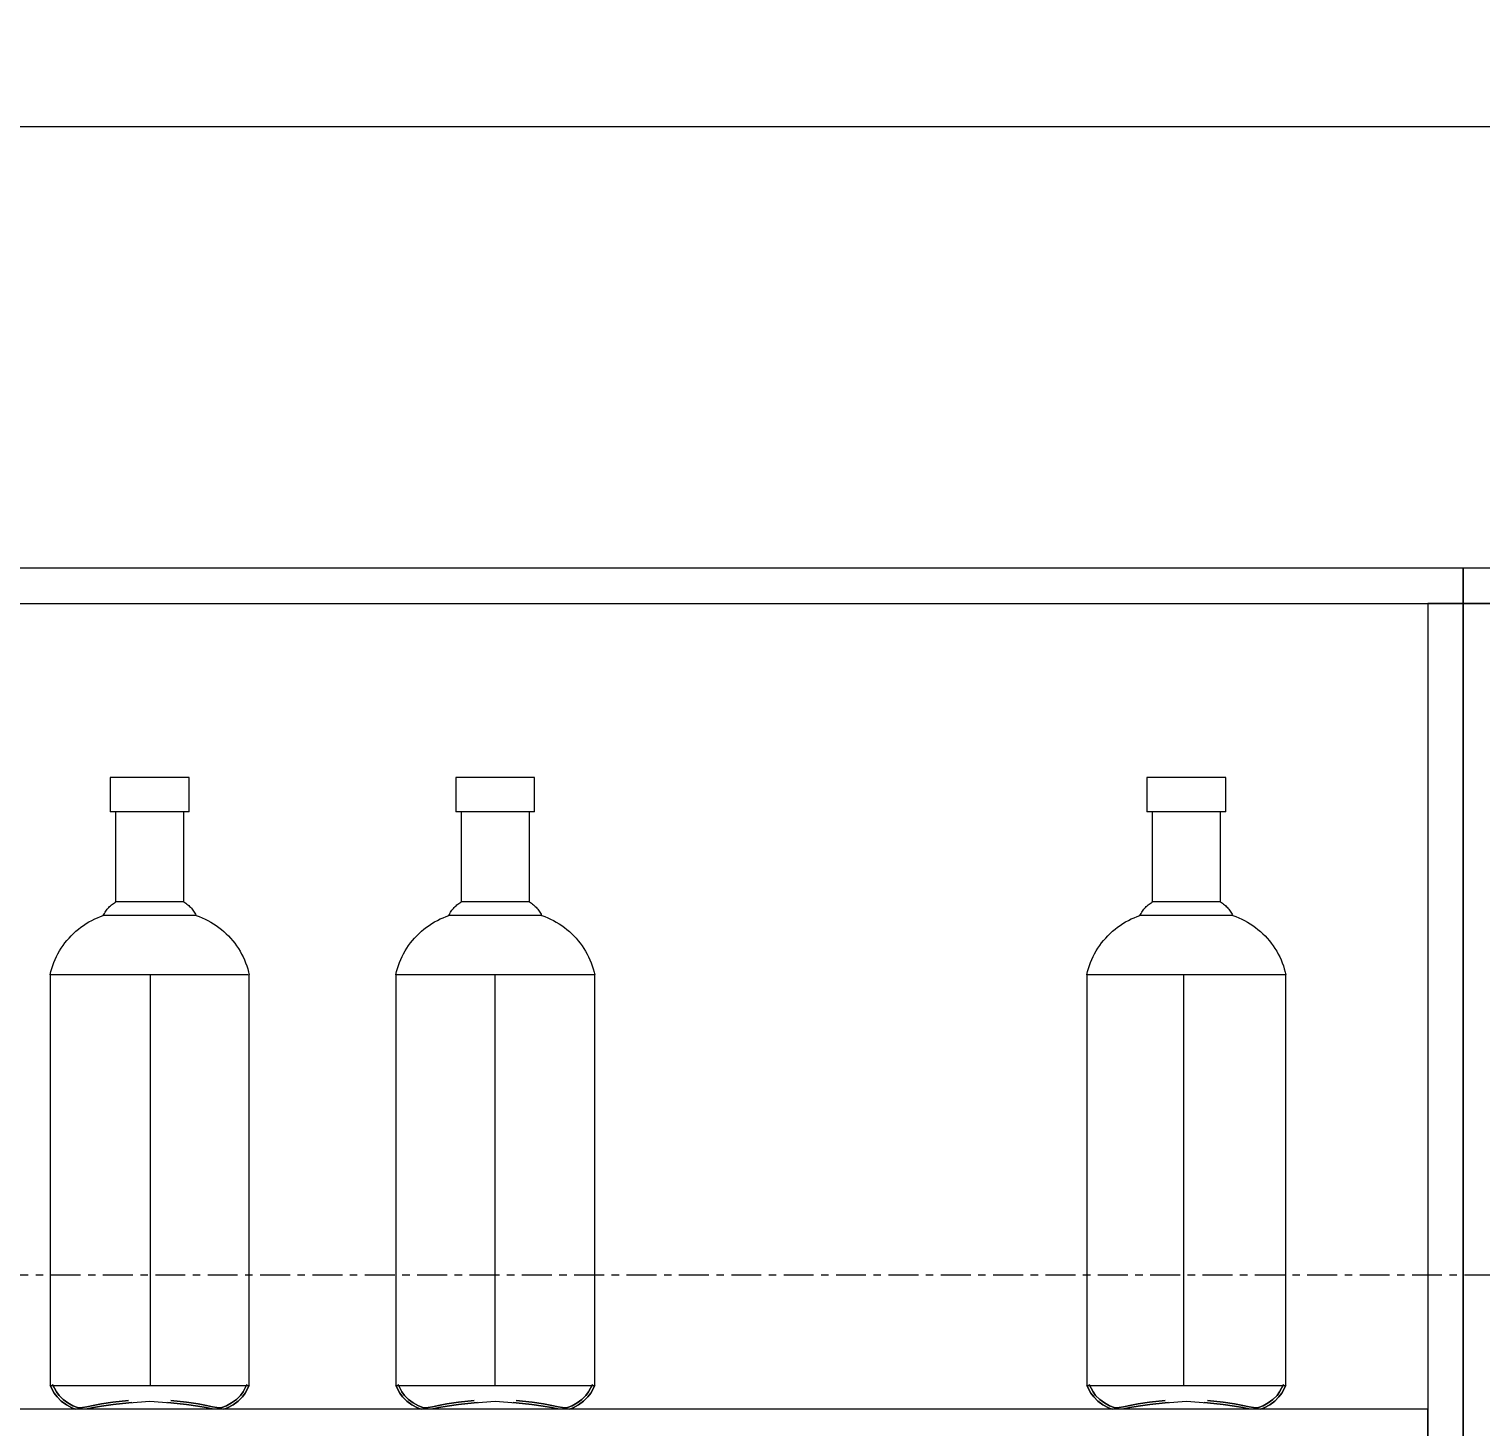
# Model space of a CAD drawing. Header units: inches. Extents: x 22 to 382261, y 22 to 371281.
# Drawn here: x 85182 to 85798, y 144966 to 145559 of the extents above; entities that cross this region are included whole.
import ezdxf

# ---------------------------------------------------------------- set-up
doc = ezdxf.new("R2010")
doc.units = ezdxf.units.IN
doc.header["$MEASUREMENT"] = 0
doc.linetypes.add('Grid Line 1_2_', pattern=[22.225, 12.7, -3.175, 3.175, -3.175])
for name, color, linetype, lineweight in [('A-ANNO-DIMS', 211, 'Continuous', 9), ('A-FLOR-LEVL', 51, 'Continuous', 9), ('I-FURN', 30, 'Continuous', 9)]:
    doc.layers.add(name, color=color, linetype=linetype, lineweight=lineweight)
doc.styles.add('Arial_B_2', font='arialbd.ttf', dxfattribs={"height": 270.833333})
doc.dimstyles.new('2_2', dxfattribs={"dimscale": 304.8, "dimtxt": 267.818092, "dimasz": 0.227865, "dimexe": 1.377953, "dimexo": 0.0625, "dimgap": 0.287073, "dimtad": 1, "dimdec": 0, "dimzin": 0, "dimdsep": 46, "dimtxsty": 'Arial_B_2', "dimblk1": 'OBLIQUE', "dimblk2": 'OBLIQUE', "dimsah": 1, "dimcen": 0.09, "dimdle": 0.574147, "dimazin": 0, "dimtfac": 1, "dimtdec": 4, "dimtix": 1, "dimtmove": 0, "dimatfit": 3, "dimfxl": 0.574147, "dimfxlon": 1, "dimtvp": 1, "dimtolj": 1, "dimtzin": 0, "dimlwd": 18, "dimlwe": 18, "dimarcsym": 2})

# ---------------------------------------------------------------- blocks, each defined once
blk = doc.blocks.new('M8 - M8-876421-Section B-B')
at = {"layer": 'I-FURN'}
for p, q in [((-2958.19, 6750), (-3958.19, 6750)), ((-2958.19, 6735), (-2958.19, 6750)), ((-3958.19, 6735), (-2958.19, 6735)), ((-2958.19, 6735), (-2973.19, 6735)), ((-2973.19, 6735), (-2973.19, 5350)), ((-2958.19, 5350), (-2958.19, 6735)), ((-2973.19, 6393), (-3943.19, 6393)), ((-2973.19, 6378), (-2973.19, 6393))]:
    blk.add_line(p, q, dxfattribs=at)
blk = doc.blocks.new('FP_180-Section B-B')
at = {"layer": 'I-FURN'}
for p, q in [((-3557.96, 6577.43), (-3557.96, 6403.13)), ((-3515.34, 6403.13), (-3515.34, 6577.43)), ((-3473.52, 6403.13), (-3473.52, 6577.43))]:
    blk.add_line(p, q, dxfattribs=at)
blk = doc.blocks.new('BOTELLA_02_ABSOLUTE BODKA - BOTELLA_02_ABSOLUTE BODKA-V179-Section B-B')
at = {"layer": 'I-FURN'}
for p, q in [((-3532.46, 6661.19), (-3532.46, 6646.57)), ((-3499.02, 6661.19), (-3532.46, 6661.19)), ((-3499.02, 6646.57), (-3499.02, 6661.19)), ((-3499.02, 6646.57), (-3532.46, 6646.57)), ((-3530.21, 6646.57), (-3530.21, 6608.34)), ((-3501.27, 6608.34), (-3501.27, 6646.57)), ((-3501.27, 6608.34), (-3530.21, 6608.34)), ((-3496.04, 6602.57), (-3535.45, 6602.57)), ((-3473.99, 6577.43), (-3557.96, 6577.43)), ((-3557.96, 6403.13), (-3473.99, 6403.13)), ((-3473.81, 6403.13), (-3473.52, 6403.13))]:
    blk.add_line(p, q, dxfattribs=at)
at = {"layer": 'I-FURN', "flags": 128}
for points in [[(-3535.45, 6602.57), (-3535.22, 6603.04), (-3534.97, 6603.5), (-3534.7, 6603.95), (-3534.42, 6604.38), (-3534.12, 6604.81), (-3533.8, 6605.23), (-3533.47, 6605.63), (-3533.12, 6606.01), (-3532.76, 6606.39), (-3532.38, 6606.75), (-3531.98, 6607.09), (-3531.58, 6607.42), (-3531.16, 6607.73), (-3530.73, 6608.02), (-3530.28, 6608.3), (-3530.21, 6608.34)], [(-3501.27, 6608.34), (-3500.83, 6608.06), (-3500.39, 6607.77), (-3499.97, 6607.46), (-3499.56, 6607.14), (-3499.17, 6606.8), (-3498.79, 6606.44), (-3498.42, 6606.07), (-3498.07, 6605.69), (-3497.73, 6605.29), (-3497.41, 6604.88), (-3497.11, 6604.45), (-3496.82, 6604.02), (-3496.56, 6603.57), (-3496.31, 6603.11), (-3496.07, 6602.64), (-3496.04, 6602.57)], [(-3557.96, 6577.43), (-3557.65, 6578.76), (-3557.28, 6580.07), (-3556.86, 6581.37), (-3556.39, 6582.65), (-3555.87, 6583.91), (-3555.29, 6585.15), (-3554.67, 6586.36), (-3554, 6587.55), (-3553.29, 6588.71), (-3552.53, 6589.84), (-3551.72, 6590.94), (-3550.87, 6592.01), (-3549.98, 6593.04), (-3549.05, 6594.03), (-3548.07, 6594.99), (-3547.07, 6595.91), (-3546.02, 6596.79), (-3544.94, 6597.62), (-3543.83, 6598.41), (-3542.69, 6599.16), (-3541.52, 6599.85), (-3540.32, 6600.51), (-3539.09, 6601.11), (-3537.85, 6601.66), (-3536.58, 6602.17), (-3535.45, 6602.57)], [(-3496.04, 6602.57), (-3494.75, 6602.11), (-3493.49, 6601.6), (-3492.25, 6601.04), (-3491.03, 6600.43), (-3489.83, 6599.78), (-3488.66, 6599.07), (-3487.52, 6598.32), (-3486.42, 6597.53), (-3485.34, 6596.69), (-3484.3, 6595.8), (-3483.3, 6594.88), (-3482.33, 6593.92), (-3481.4, 6592.92), (-3480.51, 6591.88), (-3479.67, 6590.81), (-3478.87, 6589.71), (-3478.11, 6588.58), (-3477.4, 6587.41), (-3476.74, 6586.22), (-3476.12, 6585), (-3475.56, 6583.76), (-3475.04, 6582.5), (-3474.57, 6581.22), (-3474.16, 6579.92), (-3473.8, 6578.6), (-3473.52, 6577.43)], [(-3547.19, 6393), (-3548.81, 6393.61), (-3551.13, 6394.85), (-3553.26, 6396.45), (-3555.06, 6398.24), (-3556.26, 6399.82), (-3557.96, 6403.13)], [(-3557.96, 6403.13), (-3556.26, 6399.82), (-3555.06, 6398.24), (-3553.26, 6396.45), (-3551.13, 6394.85), (-3548.81, 6393.61), (-3547.19, 6393)], [(-3556.96, 6403.51), (-3555.35, 6400.36), (-3554.24, 6398.89), (-3552.52, 6397.19), (-3550.51, 6395.69), (-3548.32, 6394.51), (-3546.42, 6393.8), (-3545.33, 6393.6), (-3544.24, 6393.73), (-3542.4, 6394.11), (-3539.79, 6394.67), (-3536.24, 6395.33), (-3531.36, 6396.03), (-3524.68, 6396.73)], [(-3524.68, 6396.73), (-3531.36, 6396.03), (-3536.24, 6395.33), (-3539.79, 6394.67), (-3542.4, 6394.11), (-3544.24, 6393.73), (-3545.33, 6393.6), (-3546.42, 6393.8), (-3548.32, 6394.51), (-3550.51, 6395.69), (-3552.52, 6397.19), (-3554.24, 6398.89), (-3555.35, 6400.36), (-3556.96, 6403.51)], [(-3506.8, 6396.73), (-3500.12, 6396.03), (-3495.24, 6395.33), (-3491.7, 6394.67), (-3489.09, 6394.11), (-3487.25, 6393.73), (-3486.15, 6393.6), (-3485.06, 6393.8), (-3483.17, 6394.51), (-3480.97, 6395.69), (-3478.96, 6397.19), (-3477.25, 6398.89), (-3476.14, 6400.36), (-3474.52, 6403.51)], [(-3474.52, 6403.51), (-3476.14, 6400.36), (-3477.25, 6398.89), (-3478.96, 6397.19), (-3480.97, 6395.69), (-3483.17, 6394.51), (-3485.06, 6393.8), (-3486.15, 6393.6), (-3487.25, 6393.73), (-3489.09, 6394.11), (-3491.7, 6394.67), (-3495.24, 6395.33), (-3500.12, 6396.03), (-3506.8, 6396.73)], [(-3473.52, 6403.13), (-3475.22, 6399.82), (-3476.42, 6398.24), (-3478.23, 6396.45), (-3480.36, 6394.85), (-3482.68, 6393.61), (-3484.29, 6393)], [(-3484.29, 6393), (-3482.68, 6393.61), (-3480.36, 6394.85), (-3478.23, 6396.45), (-3476.42, 6398.24), (-3475.22, 6399.82), (-3473.52, 6403.13)], [(-3542.26, 6393.14), (-3539.66, 6393.7), (-3536.15, 6394.35), (-3531.3, 6395.05), (-3524.66, 6395.75), (-3515.74, 6396.39)], [(-3523.32, 6395.84), (-3524.66, 6395.75), (-3531.3, 6395.05), (-3536.15, 6394.35), (-3539.66, 6393.7), (-3542.26, 6393.14)], [(-3515.74, 6396.39), (-3506.83, 6395.75), (-3500.18, 6395.05), (-3495.34, 6394.35), (-3491.83, 6393.7), (-3489.23, 6393.14)], [(-3489.23, 6393.14), (-3491.83, 6393.7), (-3495.34, 6394.35), (-3500.18, 6395.05), (-3506.83, 6395.75), (-3508.17, 6395.84)]]:
    blk.add_lwpolyline(points, dxfattribs=at)
at = {"layer": 'I-FURN'}
blk.add_blockref('FP_180-Section B-B', (0, 0), dxfattribs=at)
blk = doc.blocks.new('FP_182-Section B-B')
at = {"layer": 'I-FURN'}
for p, q in [((-3117.96, 6577.43), (-3117.96, 6403.13)), ((-3076.79, 6403.13), (-3076.79, 6577.43)), ((-3033.52, 6403.13), (-3033.52, 6577.43))]:
    blk.add_line(p, q, dxfattribs=at)
blk = doc.blocks.new('BOTELLA_02_ABSOLUTE BODKA - BOTELLA_02_ABSOLUTE BODKA-V181-Section B-B')
at = {"layer": 'I-FURN'}
for p, q in [((-3092.46, 6661.19), (-3092.46, 6646.57)), ((-3059.02, 6661.19), (-3092.46, 6661.19)), ((-3059.02, 6646.57), (-3059.02, 6661.19)), ((-3059.02, 6646.57), (-3092.46, 6646.57)), ((-3090.21, 6646.57), (-3090.21, 6608.34)), ((-3061.27, 6608.34), (-3061.27, 6646.57)), ((-3061.27, 6608.34), (-3090.21, 6608.34)), ((-3056.04, 6602.57), (-3095.45, 6602.57)), ((-3033.52, 6577.43), (-3117.96, 6577.43)), ((-3117.96, 6403.13), (-3033.52, 6403.13))]:
    blk.add_line(p, q, dxfattribs=at)
at = {"layer": 'I-FURN', "flags": 128}
for points in [[(-3095.45, 6602.57), (-3095.22, 6603.04), (-3094.97, 6603.5), (-3094.7, 6603.95), (-3094.42, 6604.38), (-3094.12, 6604.81), (-3093.8, 6605.23), (-3093.47, 6605.63), (-3093.12, 6606.01), (-3092.76, 6606.39), (-3092.38, 6606.75), (-3091.98, 6607.09), (-3091.58, 6607.42), (-3091.16, 6607.73), (-3090.73, 6608.02), (-3090.28, 6608.3), (-3090.21, 6608.34)], [(-3061.27, 6608.34), (-3060.83, 6608.06), (-3060.39, 6607.77), (-3059.97, 6607.46), (-3059.56, 6607.14), (-3059.17, 6606.8), (-3058.79, 6606.44), (-3058.42, 6606.07), (-3058.07, 6605.69), (-3057.73, 6605.29), (-3057.41, 6604.88), (-3057.11, 6604.45), (-3056.82, 6604.02), (-3056.56, 6603.57), (-3056.31, 6603.11), (-3056.07, 6602.64), (-3056.04, 6602.57)], [(-3117.96, 6577.43), (-3117.65, 6578.76), (-3117.28, 6580.07), (-3116.86, 6581.37), (-3116.39, 6582.65), (-3115.87, 6583.91), (-3115.29, 6585.15), (-3114.67, 6586.36), (-3114, 6587.55), (-3113.29, 6588.71), (-3112.53, 6589.84), (-3111.72, 6590.94), (-3110.87, 6592.01), (-3109.98, 6593.04), (-3109.05, 6594.03), (-3108.07, 6594.99), (-3107.07, 6595.91), (-3106.02, 6596.79), (-3104.94, 6597.62), (-3103.83, 6598.41), (-3102.69, 6599.16), (-3101.52, 6599.85), (-3100.32, 6600.51), (-3099.09, 6601.11), (-3097.85, 6601.66), (-3096.58, 6602.17), (-3095.45, 6602.57)], [(-3056.04, 6602.57), (-3054.75, 6602.11), (-3053.49, 6601.6), (-3052.25, 6601.04), (-3051.03, 6600.43), (-3049.83, 6599.78), (-3048.66, 6599.07), (-3047.52, 6598.32), (-3046.42, 6597.53), (-3045.34, 6596.69), (-3044.3, 6595.8), (-3043.3, 6594.88), (-3042.33, 6593.92), (-3041.4, 6592.92), (-3040.51, 6591.88), (-3039.67, 6590.81), (-3038.87, 6589.71), (-3038.11, 6588.58), (-3037.4, 6587.41), (-3036.74, 6586.22), (-3036.12, 6585), (-3035.56, 6583.76), (-3035.04, 6582.5), (-3034.57, 6581.22), (-3034.16, 6579.92), (-3033.8, 6578.6), (-3033.52, 6577.43)], [(-3107.19, 6393), (-3108.81, 6393.61), (-3111.13, 6394.85), (-3113.26, 6396.45), (-3115.06, 6398.24), (-3116.26, 6399.82), (-3117.96, 6403.13)], [(-3117.96, 6403.13), (-3116.26, 6399.82), (-3115.06, 6398.24), (-3113.26, 6396.45), (-3111.13, 6394.85), (-3108.81, 6393.61), (-3107.19, 6393)], [(-3116.96, 6403.51), (-3115.35, 6400.36), (-3114.24, 6398.89), (-3112.52, 6397.19), (-3110.51, 6395.69), (-3108.32, 6394.51), (-3106.42, 6393.8), (-3105.33, 6393.6), (-3104.24, 6393.73), (-3102.4, 6394.11), (-3099.79, 6394.67), (-3096.24, 6395.33), (-3091.36, 6396.03), (-3084.68, 6396.73)], [(-3084.68, 6396.73), (-3091.36, 6396.03), (-3096.24, 6395.33), (-3099.79, 6394.67), (-3102.4, 6394.11), (-3104.24, 6393.73), (-3105.33, 6393.6), (-3106.42, 6393.8), (-3108.32, 6394.51), (-3110.51, 6395.69), (-3112.52, 6397.19), (-3114.24, 6398.89), (-3115.35, 6400.36), (-3116.96, 6403.51)], [(-3066.8, 6396.73), (-3060.12, 6396.03), (-3055.24, 6395.33), (-3051.7, 6394.67), (-3049.09, 6394.11), (-3047.25, 6393.73), (-3046.15, 6393.6), (-3045.06, 6393.8), (-3043.17, 6394.51), (-3040.97, 6395.69), (-3038.96, 6397.19), (-3037.25, 6398.89), (-3036.14, 6400.36), (-3034.52, 6403.51)], [(-3034.52, 6403.51), (-3036.14, 6400.36), (-3037.25, 6398.89), (-3038.96, 6397.19), (-3040.97, 6395.69), (-3043.17, 6394.51), (-3045.06, 6393.8), (-3046.15, 6393.6), (-3047.25, 6393.73), (-3049.09, 6394.11), (-3051.7, 6394.67), (-3055.24, 6395.33), (-3060.12, 6396.03), (-3066.8, 6396.73)], [(-3033.52, 6403.13), (-3035.22, 6399.82), (-3036.42, 6398.24), (-3038.23, 6396.45), (-3040.36, 6394.85), (-3042.68, 6393.61), (-3044.29, 6393)], [(-3044.29, 6393), (-3042.68, 6393.61), (-3040.36, 6394.85), (-3038.23, 6396.45), (-3036.42, 6398.24), (-3035.22, 6399.82), (-3033.52, 6403.13)], [(-3102.26, 6393.14), (-3099.66, 6393.7), (-3096.15, 6394.35), (-3091.3, 6395.05), (-3084.66, 6395.75), (-3075.74, 6396.39)], [(-3083.32, 6395.84), (-3084.66, 6395.75), (-3091.3, 6395.05), (-3096.15, 6394.35), (-3099.66, 6393.7), (-3102.26, 6393.14)], [(-3075.74, 6396.39), (-3066.83, 6395.75), (-3060.18, 6395.05), (-3055.34, 6394.35), (-3051.83, 6393.7), (-3049.23, 6393.14)], [(-3049.23, 6393.14), (-3051.83, 6393.7), (-3055.34, 6394.35), (-3060.18, 6395.05), (-3066.83, 6395.75), (-3068.17, 6395.84)]]:
    blk.add_lwpolyline(points, dxfattribs=at)
at = {"layer": 'I-FURN'}
blk.add_blockref('FP_182-Section B-B', (0, 0), dxfattribs=at)
blk = doc.blocks.new('FP_184-Section B-B')
at = {"layer": 'I-FURN'}
for p, q in [((-3411.29, 6577.43), (-3411.29, 6403.13)), ((-3369.16, 6403.13), (-3369.16, 6577.43)), ((-3326.86, 6403.13), (-3326.86, 6577.43))]:
    blk.add_line(p, q, dxfattribs=at)
blk = doc.blocks.new('BOTELLA_02_ABSOLUTE BODKA - BOTELLA_02_ABSOLUTE BODKA-V183-Section B-B')
at = {"layer": 'I-FURN'}
for p, q in [((-3385.8, 6661.19), (-3385.8, 6646.57)), ((-3352.35, 6661.19), (-3385.8, 6661.19)), ((-3352.35, 6646.57), (-3352.35, 6661.19)), ((-3352.35, 6646.57), (-3385.8, 6646.57)), ((-3383.55, 6646.57), (-3383.55, 6608.34)), ((-3354.6, 6608.34), (-3354.6, 6646.57)), ((-3354.6, 6608.34), (-3383.55, 6608.34)), ((-3349.37, 6602.57), (-3388.78, 6602.57)), ((-3326.86, 6577.43), (-3411.29, 6577.43)), ((-3411.29, 6403.13), (-3326.86, 6403.13))]:
    blk.add_line(p, q, dxfattribs=at)
at = {"layer": 'I-FURN', "flags": 128}
for points in [[(-3388.78, 6602.57), (-3388.55, 6603.04), (-3388.3, 6603.5), (-3388.04, 6603.95), (-3387.75, 6604.38), (-3387.45, 6604.81), (-3387.14, 6605.23), (-3386.8, 6605.63), (-3386.45, 6606.01), (-3386.09, 6606.39), (-3385.71, 6606.75), (-3385.32, 6607.09), (-3384.91, 6607.42), (-3384.49, 6607.73), (-3384.06, 6608.02), (-3383.62, 6608.3), (-3383.55, 6608.34)], [(-3354.6, 6608.34), (-3354.16, 6608.06), (-3353.73, 6607.77), (-3353.31, 6607.46), (-3352.9, 6607.14), (-3352.5, 6606.8), (-3352.12, 6606.44), (-3351.75, 6606.07), (-3351.4, 6605.69), (-3351.07, 6605.29), (-3350.75, 6604.88), (-3350.44, 6604.45), (-3350.16, 6604.02), (-3349.89, 6603.57), (-3349.64, 6603.11), (-3349.41, 6602.64), (-3349.37, 6602.57)], [(-3411.29, 6577.43), (-3410.98, 6578.76), (-3410.61, 6580.07), (-3410.19, 6581.37), (-3409.72, 6582.65), (-3409.2, 6583.91), (-3408.63, 6585.15), (-3408.01, 6586.36), (-3407.34, 6587.55), (-3406.62, 6588.71), (-3405.86, 6589.84), (-3405.05, 6590.94), (-3404.2, 6592.01), (-3403.31, 6593.04), (-3402.38, 6594.03), (-3401.41, 6594.99), (-3400.4, 6595.91), (-3399.35, 6596.79), (-3398.27, 6597.62), (-3397.16, 6598.41), (-3396.02, 6599.16), (-3394.85, 6599.85), (-3393.65, 6600.51), (-3392.43, 6601.11), (-3391.18, 6601.66), (-3389.91, 6602.17), (-3388.78, 6602.57)], [(-3349.37, 6602.57), (-3348.09, 6602.11), (-3346.82, 6601.6), (-3345.58, 6601.04), (-3344.36, 6600.43), (-3343.16, 6599.78), (-3342, 6599.07), (-3340.86, 6598.32), (-3339.75, 6597.53), (-3338.67, 6596.69), (-3337.63, 6595.8), (-3336.63, 6594.88), (-3335.66, 6593.92), (-3334.73, 6592.92), (-3333.85, 6591.88), (-3333, 6590.81), (-3332.2, 6589.71), (-3331.44, 6588.58), (-3330.73, 6587.41), (-3330.07, 6586.22), (-3329.45, 6585), (-3328.89, 6583.76), (-3328.37, 6582.5), (-3327.91, 6581.22), (-3327.49, 6579.92), (-3327.13, 6578.6), (-3326.86, 6577.43)], [(-3400.53, 6393), (-3402.14, 6393.61), (-3404.46, 6394.85), (-3406.59, 6396.45), (-3408.4, 6398.24), (-3409.6, 6399.82), (-3411.29, 6403.13)], [(-3411.29, 6403.13), (-3409.6, 6399.82), (-3408.4, 6398.24), (-3406.59, 6396.45), (-3404.46, 6394.85), (-3402.14, 6393.61), (-3400.53, 6393)], [(-3410.29, 6403.51), (-3408.68, 6400.36), (-3407.57, 6398.89), (-3405.85, 6397.19), (-3403.85, 6395.69), (-3401.65, 6394.51), (-3399.76, 6393.8), (-3398.67, 6393.6), (-3397.57, 6393.73), (-3395.73, 6394.11), (-3393.12, 6394.67), (-3389.58, 6395.33), (-3384.69, 6396.03), (-3378.02, 6396.73)], [(-3378.02, 6396.73), (-3384.69, 6396.03), (-3389.58, 6395.33), (-3393.12, 6394.67), (-3395.73, 6394.11), (-3397.57, 6393.73), (-3398.67, 6393.6), (-3399.76, 6393.8), (-3401.65, 6394.51), (-3403.85, 6395.69), (-3405.85, 6397.19), (-3407.57, 6398.89), (-3408.68, 6400.36), (-3410.29, 6403.51)], [(-3360.14, 6396.73), (-3353.46, 6396.03), (-3348.57, 6395.33), (-3345.03, 6394.67), (-3342.42, 6394.11), (-3340.58, 6393.73), (-3339.49, 6393.6), (-3338.4, 6393.8), (-3336.5, 6394.51), (-3334.3, 6395.69), (-3332.3, 6397.19), (-3330.58, 6398.89), (-3329.47, 6400.36), (-3327.86, 6403.51)], [(-3327.86, 6403.51), (-3329.47, 6400.36), (-3330.58, 6398.89), (-3332.3, 6397.19), (-3334.3, 6395.69), (-3336.5, 6394.51), (-3338.4, 6393.8), (-3339.49, 6393.6), (-3340.58, 6393.73), (-3342.42, 6394.11), (-3345.03, 6394.67), (-3348.57, 6395.33), (-3353.46, 6396.03), (-3360.14, 6396.73)], [(-3326.86, 6403.13), (-3328.55, 6399.82), (-3329.75, 6398.24), (-3331.56, 6396.45), (-3333.69, 6394.85), (-3336.01, 6393.61), (-3337.63, 6393)], [(-3337.63, 6393), (-3336.01, 6393.61), (-3333.69, 6394.85), (-3331.56, 6396.45), (-3329.75, 6398.24), (-3328.55, 6399.82), (-3326.86, 6403.13)], [(-3395.59, 6393.14), (-3392.99, 6393.7), (-3389.48, 6394.35), (-3384.64, 6395.05), (-3377.99, 6395.75), (-3369.08, 6396.39)], [(-3376.65, 6395.84), (-3377.99, 6395.75), (-3384.64, 6395.05), (-3389.48, 6394.35), (-3392.99, 6393.7), (-3395.59, 6393.14)], [(-3369.08, 6396.39), (-3360.16, 6395.75), (-3353.51, 6395.05), (-3348.67, 6394.35), (-3345.16, 6393.7), (-3342.56, 6393.14)], [(-3342.56, 6393.14), (-3345.16, 6393.7), (-3348.67, 6394.35), (-3353.51, 6395.05), (-3360.16, 6395.75), (-3361.51, 6395.84)]]:
    blk.add_lwpolyline(points, dxfattribs=at)
at = {"layer": 'I-FURN'}
blk.add_blockref('FP_184-Section B-B', (0, 0), dxfattribs=at)
blk = doc.blocks.new('M8 - M8-872269-Section B-B')
at = {"layer": 'I-FURN'}
for p, q in [((-2158.19, 6750), (-2958.19, 6750)), ((-2958.19, 6750), (-2958.19, 6735)), ((-2943.19, 6735), (-2958.19, 6735)), ((-2958.19, 6735), (-2958.19, 5350)), ((-2958.19, 6735), (-2158.19, 6735))]:
    blk.add_line(p, q, dxfattribs=at)
blk = doc.blocks.new('_Oblique')
at = {"color": 0, "linetype": 'ByBlock', "lineweight": -2}
blk.add_line((-0.5, -0.5), (0.5, 0.5), dxfattribs=at)
blk = doc.blocks.new('*D5238')
at = {"layer": 'A-ANNO-DIMS', "color": 0, "lineweight": 18, "transparency": 16777216}
for p, q in [((80295.81, 145598.84), (80295.81, 145097.89)), ((93340.81, 145598.84), (93340.81, 145097.89)), ((80120.81, 145517.89), (93515.81, 145517.89))]:
    blk.add_line(p, q, dxfattribs=at)
at = {"layer": 'Defpoints', "color": 0, "transparency": 16777216}
for p in [(80295.81, 145617.89), (93340.81, 145617.89), (93340.81, 145517.89)]:
    blk.add_point(p, dxfattribs=at)
at = {"layer": 'A-ANNO-DIMS', "color": 0, "lineweight": 18, "transparency": 16777216, "xscale": 69.45312499999999, "yscale": 69.45312499999999, "zscale": 69.45312499999999, "rotation": 180}
blk.add_blockref('_Oblique', (80295.81, 145517.89), dxfattribs=at)
at = {"layer": 'A-ANNO-DIMS', "color": 0, "lineweight": 18, "transparency": 16777216, "xscale": 69.45312499999999, "yscale": 69.45312499999999, "zscale": 69.45312499999999}
blk.add_blockref('_Oblique', (93340.81, 145517.89), dxfattribs=at)
at = {"layer": 'A-ANNO-DIMS', "color": 0, "lineweight": 18, "transparency": 16777216, "insert": (86818.31, 145743.67), "char_height": 270.833, "width": 699.6064, "attachment_point": 5, "style": 'Arial_B_2'}
blk.add_mtext('\\A1;13045', dxfattribs=at)

msp = doc.modelspace()

# ---------------------------------------------------------------- linework, layer by layer
at = {"layer": 'A-FLOR-LEVL', "linetype": 'Grid Line 1_2_'}
msp.add_line((72189.58, 145030.35), (98522.15, 145030.35), dxfattribs=at)

# ---------------------------------------------------------------- block references
at = {"layer": 'I-FURN'}
for name in ['M8 - M8-876421-Section B-B', 'M8 - M8-872269-Section B-B', 'BOTELLA_02_ABSOLUTE BODKA - BOTELLA_02_ABSOLUTE BODKA-V179-Section B-B', 'BOTELLA_02_ABSOLUTE BODKA - BOTELLA_02_ABSOLUTE BODKA-V183-Section B-B', 'BOTELLA_02_ABSOLUTE BODKA - BOTELLA_02_ABSOLUTE BODKA-V181-Section B-B']:
    msp.add_blockref(name, (88749, 138580.35), dxfattribs=at)

# ---------------------------------------------------------------- dimensions: what is measured, and where the dimension line sits
at = {"layer": 'A-ANNO-DIMS', "lineweight": 18}
dim = msp.add_linear_dim(base=(93340.81, 145517.89), p1=(80295.81, 145617.89), p2=(93340.81, 145617.89), dimstyle='2_2', override={"dimpost": '<>', "dimfxl": 13045}, dxfattribs=at)
dim.commit()
dim.dimension.update_dxf_attribs({"geometry": '*D5238', "text_midpoint": (86818.31, 145743.67)})

doc.saveas('drawing.dxf')
